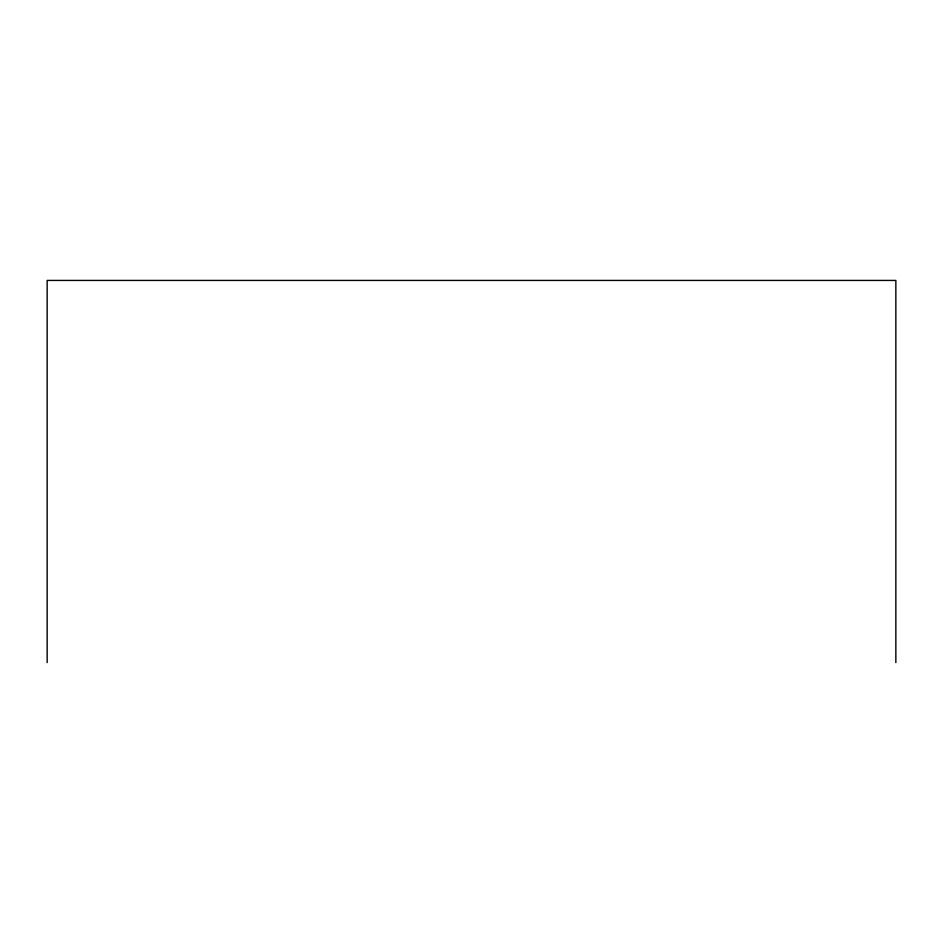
<?xml version="1.0" encoding="UTF-8"?>
<svg xmlns="http://www.w3.org/2000/svg" width="943" height="943" viewBox="0 0 943 943"><rect width="100%" height="100%" fill="white"/><g stroke="black" fill="none" stroke-linecap="round" stroke-linejoin="round"><path stroke-width="1.41" d="M895.85 662.575L895.85 280.425L47.15 280.425L47.15 662.575"/></g></svg>
